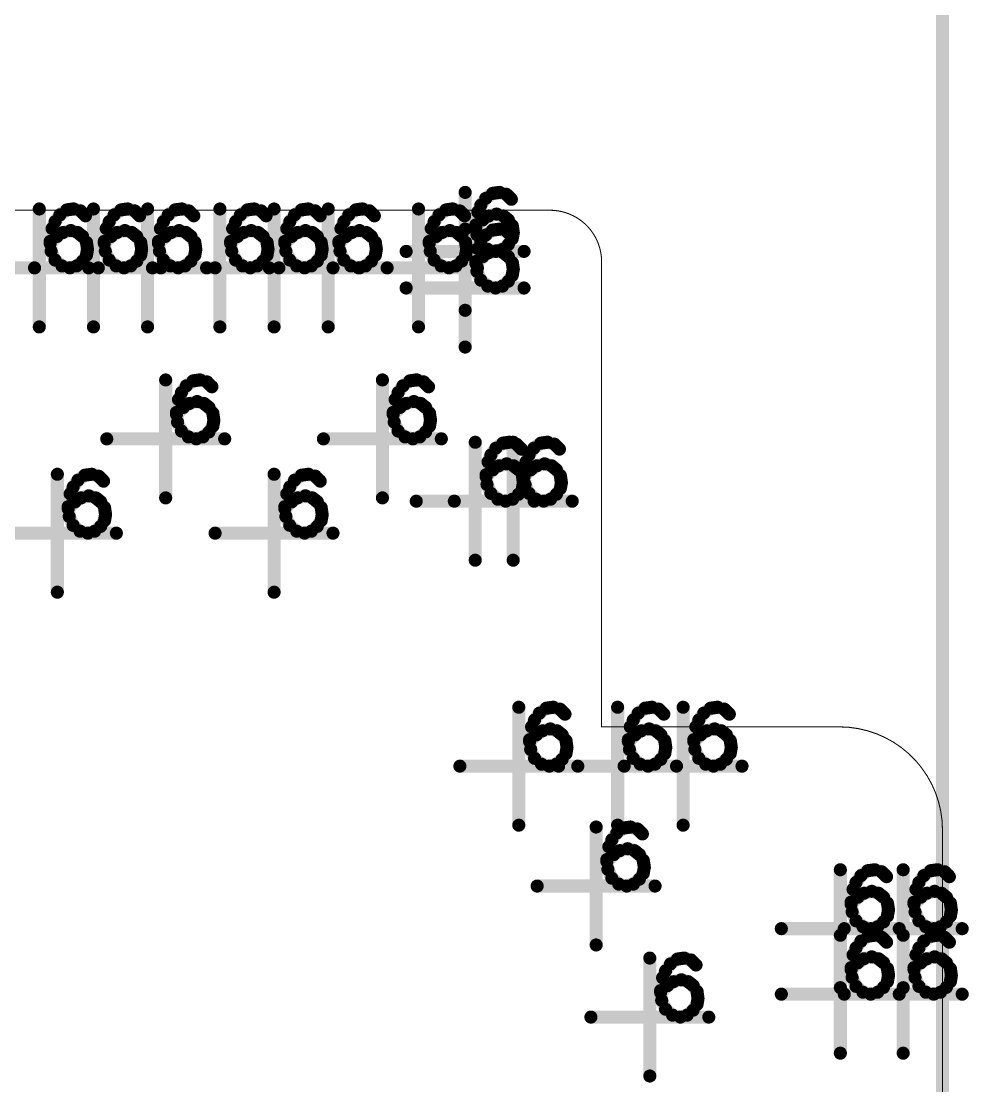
# Model space of a CAD drawing. Header units: millimetres. Extents: x 3362 to 3827, y -139 to 191.
# Drawn here: x 3581.09 to 3590.27, y 81.61 to 91.93 of the extents above; entities that cross this region are included whole.
import ezdxf

# ---------------------------------------------------------------- set-up
doc = ezdxf.new("R2010")
doc.units = ezdxf.units.MM
doc.header["$LTSCALE"] = 23.1
doc.layers.get('0').update_dxf_attribs({"linetype": 'CONTINUOUS'})

# ---------------------------------------------------------------- blocks, each defined once
blk = doc.blocks.new('PAD_R1')
at = {"const_width": 0.5}
blk.add_lwpolyline([(0.25, 0, 1), (-0.25, 0, 1)], format="xyb", close=True, dxfattribs=at)

msp = doc.modelspace()

# ---------------------------------------------------------------- linework, layer by layer
for points, const_width in [([(3590.015, 81.492), (3590.015, 101.212)], 0.127), ([(3585.388, 90.269), (3585.388, 89.126)], 0.127), ([(3585.584, 90.287), (3585.658, 90.184)], 0.0821), ([(3585.679, 90.327), (3585.697, 90.201)], 0.0672), ([(3585.772, 90.32), (3585.737, 90.198)], 0.0695), ([(3585.857, 90.271), (3585.767, 90.181)], 0.0675), ([(3581.26, 90.108), (3581.26, 88.965)], 0.127), ([(3581.457, 90.127), (3581.531, 90.023)], 0.0821), ([(3581.552, 90.167), (3581.569, 90.041)], 0.0672), ([(3581.645, 90.16), (3581.61, 90.038)], 0.0695), ([(3581.785, 90.108), (3581.785, 88.965)], 0.127), ([(3581.982, 90.127), (3582.056, 90.023)], 0.0821), ([(3582.077, 90.167), (3582.094, 90.041)], 0.0672), ([(3582.17, 90.16), (3582.135, 90.038)], 0.0695), ([(3582.31, 90.108), (3582.31, 88.965)], 0.127), ([(3582.507, 90.127), (3582.581, 90.023)], 0.0821), ([(3582.602, 90.167), (3582.619, 90.041)], 0.0672), ([(3582.695, 90.16), (3582.66, 90.038)], 0.0695), ([(3583.011, 90.108), (3583.011, 88.965)], 0.127), ([(3583.207, 90.127), (3583.281, 90.023)], 0.0821), ([(3583.302, 90.167), (3583.319, 90.041)], 0.0672), ([(3583.395, 90.16), (3583.36, 90.038)], 0.0695), ([(3583.536, 90.108), (3583.536, 88.965)], 0.127), ([(3583.732, 90.127), (3583.806, 90.023)], 0.0821), ([(3583.827, 90.167), (3583.844, 90.041)], 0.0672), ([(3583.92, 90.16), (3583.885, 90.038)], 0.0695), ([(3584.061, 90.108), (3584.061, 88.965)], 0.127), ([(3584.257, 90.127), (3584.331, 90.023)], 0.0821), ([(3584.352, 90.167), (3584.369, 90.041)], 0.0672), ([(3584.445, 90.16), (3584.41, 90.038)], 0.0695), ([(3584.936, 90.108), (3584.936, 88.965)], 0.127), ([(3585.132, 90.127), (3585.206, 90.023)], 0.0821), ([(3585.227, 90.167), (3585.244, 90.041)], 0.0672), ([(3585.32, 90.16), (3585.285, 90.038)], 0.0695), ([(3585.467, 90.137), (3585.584, 90.086)], 0.0727), ([(3585.512, 90.215), (3585.616, 90.141)], 0.0818), ([(3581.385, 90.055), (3581.488, 89.981)], 0.0818), ([(3581.729, 90.11), (3581.639, 90.021)], 0.0675), ([(3581.91, 90.055), (3582.013, 89.981)], 0.0818), ([(3582.254, 90.11), (3582.164, 90.021)], 0.0675), ([(3582.435, 90.055), (3582.538, 89.981)], 0.0818), ([(3582.779, 90.11), (3582.69, 90.021)], 0.0675), ([(3583.135, 90.055), (3583.238, 89.981)], 0.0818), ([(3583.479, 90.11), (3583.39, 90.021)], 0.0675), ([(3583.66, 90.055), (3583.763, 89.981)], 0.0818), ([(3584.004, 90.11), (3583.915, 90.021)], 0.0675), ([(3584.185, 90.055), (3584.288, 89.981)], 0.0818), ([(3584.529, 90.11), (3584.44, 90.021)], 0.0675), ([(3585.06, 90.055), (3585.163, 89.981)], 0.0818), ([(3585.404, 90.11), (3585.315, 90.021)], 0.0675), ([(3585.443, 90.05), (3585.568, 90.031)], 0.0754), ([(3585.481, 90.013), (3585.571, 89.924)], 0.0945), ([(3585.553, 90.074), (3585.623, 89.968)], 0.0687), ([(3585.639, 90.111), (3585.67, 89.988)], 0.0785), ([(3585.743, 90.111), (3585.708, 89.988)], 0.0695), ([(3585.823, 90.07), (3585.743, 89.971)], 0.0609), ([(3581.34, 89.976), (3581.457, 89.926)], 0.0727), ([(3581.512, 89.951), (3581.543, 89.828)], 0.0785), ([(3581.616, 89.95), (3581.581, 89.828)], 0.0695), ([(3581.865, 89.976), (3581.982, 89.926)], 0.0727), ([(3582.037, 89.951), (3582.068, 89.828)], 0.0785), ([(3582.141, 89.95), (3582.106, 89.828)], 0.0695), ([(3582.39, 89.976), (3582.507, 89.926)], 0.0727), ([(3582.562, 89.951), (3582.593, 89.828)], 0.0785), ([(3582.666, 89.95), (3582.631, 89.828)], 0.0695), ([(3583.09, 89.976), (3583.207, 89.926)], 0.0727), ([(3583.262, 89.951), (3583.293, 89.828)], 0.0785), ([(3583.366, 89.95), (3583.331, 89.828)], 0.0695), ([(3583.615, 89.976), (3583.732, 89.926)], 0.0727), ([(3583.787, 89.951), (3583.818, 89.828)], 0.0785), ([(3583.891, 89.95), (3583.856, 89.828)], 0.0695), ([(3584.14, 89.976), (3584.257, 89.926)], 0.0727), ([(3584.312, 89.951), (3584.343, 89.828)], 0.0785), ([(3584.416, 89.95), (3584.381, 89.828)], 0.0695), ([(3585.015, 89.976), (3585.132, 89.926)], 0.0727), ([(3585.187, 89.951), (3585.218, 89.828)], 0.0785), ([(3585.291, 89.95), (3585.256, 89.828)], 0.0695), ([(3585.388, 89.913), (3585.388, 88.77)], 0.127), ([(3585.434, 89.9), (3585.56, 89.913)], 0.0955), ([(3585.435, 90.001), (3585.561, 89.982)], 0.0754), ([(3585.584, 89.931), (3585.658, 89.828)], 0.0821), ([(3585.679, 89.971), (3585.697, 89.845)], 0.0672), ([(3585.772, 89.965), (3585.737, 89.842)], 0.0695), ([(3585.879, 90.009), (3585.773, 89.938)], 0.0687), ([(3581.308, 89.841), (3581.434, 89.821)], 0.0754), ([(3581.316, 89.89), (3581.441, 89.871)], 0.0754), ([(3581.354, 89.853), (3581.443, 89.763)], 0.0945), ([(3581.425, 89.914), (3581.496, 89.808)], 0.0687), ([(3581.696, 89.91), (3581.616, 89.811)], 0.0609), ([(3581.751, 89.848), (3581.646, 89.778)], 0.0687), ([(3581.833, 89.841), (3581.959, 89.821)], 0.0754), ([(3581.841, 89.89), (3581.966, 89.871)], 0.0754), ([(3581.879, 89.853), (3581.968, 89.763)], 0.0945), ([(3581.95, 89.914), (3582.021, 89.808)], 0.0687), ([(3582.221, 89.91), (3582.141, 89.811)], 0.0609), ([(3582.276, 89.848), (3582.171, 89.778)], 0.0687), ([(3582.358, 89.841), (3582.484, 89.821)], 0.0754), ([(3582.366, 89.89), (3582.491, 89.871)], 0.0754), ([(3582.404, 89.853), (3582.493, 89.763)], 0.0945), ([(3582.475, 89.914), (3582.546, 89.808)], 0.0687), ([(3582.746, 89.91), (3582.666, 89.811)], 0.0609), ([(3582.801, 89.848), (3582.696, 89.778)], 0.0687), ([(3583.058, 89.841), (3583.184, 89.821)], 0.0754), ([(3583.066, 89.89), (3583.191, 89.871)], 0.0754), ([(3583.104, 89.853), (3583.193, 89.763)], 0.0945), ([(3583.175, 89.914), (3583.246, 89.808)], 0.0687), ([(3583.446, 89.91), (3583.366, 89.811)], 0.0609), ([(3583.501, 89.848), (3583.396, 89.778)], 0.0687), ([(3583.583, 89.841), (3583.709, 89.821)], 0.0754), ([(3583.591, 89.89), (3583.716, 89.871)], 0.0754), ([(3583.629, 89.853), (3583.718, 89.763)], 0.0945), ([(3583.7, 89.914), (3583.771, 89.808)], 0.0687), ([(3583.971, 89.91), (3583.891, 89.811)], 0.0609), ([(3584.027, 89.848), (3583.921, 89.778)], 0.0687), ([(3584.108, 89.841), (3584.234, 89.821)], 0.0754), ([(3584.116, 89.89), (3584.241, 89.871)], 0.0754), ([(3584.154, 89.853), (3584.243, 89.763)], 0.0945), ([(3584.225, 89.914), (3584.296, 89.808)], 0.0687), ([(3584.496, 89.91), (3584.416, 89.811)], 0.0609), ([(3584.552, 89.848), (3584.446, 89.778)], 0.0687), ([(3584.983, 89.841), (3585.109, 89.821)], 0.0754), ([(3584.991, 89.89), (3585.116, 89.871)], 0.0754), ([(3585.029, 89.853), (3585.119, 89.763)], 0.0945), ([(3585.1, 89.914), (3585.171, 89.808)], 0.0687), ([(3585.371, 89.91), (3585.291, 89.811)], 0.0609), ([(3585.427, 89.848), (3585.321, 89.778)], 0.0687), ([(3585.463, 89.79), (3585.579, 89.842)], 0.0939), ([(3585.512, 89.859), (3585.616, 89.786)], 0.0818), ([(3585.857, 89.915), (3585.767, 89.825)], 0.0675), ([(3585.879, 89.757), (3585.773, 89.827)], 0.0687), ([(3585.913, 89.92), (3585.787, 89.902)], 0.0675), ([(3585.912, 89.839), (3585.787, 89.86)], 0.058), ([(3581.307, 89.74), (3581.433, 89.753)], 0.0955), ([(3581.785, 89.76), (3581.66, 89.742)], 0.0675), ([(3581.832, 89.74), (3581.958, 89.753)], 0.0955), ([(3582.31, 89.76), (3582.185, 89.742)], 0.0675), ([(3582.357, 89.74), (3582.483, 89.753)], 0.0955), ([(3582.835, 89.76), (3582.71, 89.742)], 0.0675), ([(3583.057, 89.74), (3583.183, 89.753)], 0.0955), ([(3583.535, 89.76), (3583.41, 89.742)], 0.0675), ([(3583.582, 89.74), (3583.708, 89.753)], 0.0955), ([(3584.06, 89.76), (3583.935, 89.742)], 0.0675), ([(3584.107, 89.74), (3584.233, 89.753)], 0.0955), ([(3584.585, 89.76), (3584.46, 89.742)], 0.0675), ([(3585.959, 89.697), (3584.816, 89.697)], 0.127), ([(3584.982, 89.74), (3585.108, 89.753)], 0.0955), ([(3585.46, 89.76), (3585.335, 89.742)], 0.0675), ([(3585.467, 89.781), (3585.584, 89.731)], 0.0727), ([(3585.532, 89.696), (3585.615, 89.793)], 0.0879), ([(3585.553, 89.718), (3585.623, 89.613)], 0.0687), ([(3585.63, 89.645), (3585.66, 89.768)], 0.0785), ([(3585.639, 89.756), (3585.67, 89.632)], 0.0785), ([(3585.734, 89.646), (3585.699, 89.768)], 0.0692), ([(3585.743, 89.755), (3585.708, 89.633)], 0.0695), ([(3585.819, 89.691), (3585.738, 89.789)], 0.0743), ([(3581.336, 89.63), (3581.452, 89.682)], 0.0939), ([(3581.405, 89.536), (3581.488, 89.633)], 0.0879), ([(3581.692, 89.531), (3581.61, 89.628)], 0.0743), ([(3581.751, 89.597), (3581.646, 89.667)], 0.0687), ([(3581.785, 89.679), (3581.66, 89.7)], 0.058), ([(3581.861, 89.63), (3581.977, 89.682)], 0.0939), ([(3581.93, 89.536), (3582.013, 89.633)], 0.0879), ([(3582.217, 89.531), (3582.135, 89.628)], 0.0743), ([(3582.276, 89.597), (3582.171, 89.667)], 0.0687), ([(3582.31, 89.679), (3582.185, 89.7)], 0.058), ([(3582.386, 89.63), (3582.502, 89.682)], 0.0939), ([(3582.455, 89.536), (3582.538, 89.633)], 0.0879), ([(3582.742, 89.531), (3582.66, 89.628)], 0.0743), ([(3582.801, 89.597), (3582.696, 89.667)], 0.0687), ([(3582.835, 89.679), (3582.71, 89.7)], 0.058), ([(3583.086, 89.63), (3583.202, 89.682)], 0.0939), ([(3583.155, 89.536), (3583.238, 89.633)], 0.0879), ([(3583.442, 89.531), (3583.36, 89.628)], 0.0743), ([(3583.501, 89.597), (3583.396, 89.667)], 0.0687), ([(3583.535, 89.679), (3583.41, 89.7)], 0.058), ([(3583.611, 89.63), (3583.727, 89.682)], 0.0939), ([(3583.68, 89.536), (3583.763, 89.633)], 0.0879), ([(3583.967, 89.531), (3583.885, 89.628)], 0.0743), ([(3584.027, 89.597), (3583.921, 89.667)], 0.0687), ([(3584.06, 89.679), (3583.935, 89.7)], 0.058), ([(3584.136, 89.63), (3584.252, 89.682)], 0.0939), ([(3584.205, 89.536), (3584.288, 89.633)], 0.0879), ([(3584.492, 89.531), (3584.41, 89.628)], 0.0743), ([(3584.552, 89.597), (3584.446, 89.667)], 0.0687), ([(3584.585, 89.679), (3584.46, 89.7)], 0.058), ([(3585.011, 89.63), (3585.127, 89.682)], 0.0939), ([(3585.08, 89.536), (3585.163, 89.633)], 0.0879), ([(3585.367, 89.531), (3585.286, 89.628)], 0.0743), ([(3585.427, 89.597), (3585.321, 89.667)], 0.0687), ([(3585.46, 89.679), (3585.335, 89.7)], 0.058), ([(3585.435, 89.645), (3585.561, 89.626)], 0.0754), ([(3585.443, 89.695), (3585.568, 89.676)], 0.0754), ([(3585.481, 89.658), (3585.571, 89.568)], 0.0945), ([(3585.823, 89.715), (3585.743, 89.616)], 0.0609), ([(3585.879, 89.653), (3585.773, 89.583)], 0.0687), ([(3581.832, 89.537), (3580.689, 89.537)], 0.127), ([(3582.357, 89.537), (3581.214, 89.537)], 0.127), ([(3581.502, 89.485), (3581.533, 89.608)], 0.0785), ([(3581.607, 89.485), (3581.572, 89.607)], 0.0692), ([(3582.882, 89.537), (3581.739, 89.537)], 0.127), ([(3582.027, 89.485), (3582.058, 89.608)], 0.0785), ([(3582.132, 89.485), (3582.097, 89.607)], 0.0692), ([(3583.582, 89.537), (3582.439, 89.537)], 0.127), ([(3582.552, 89.485), (3582.583, 89.608)], 0.0785), ([(3582.657, 89.485), (3582.622, 89.607)], 0.0692), ([(3584.107, 89.537), (3582.964, 89.537)], 0.127), ([(3583.252, 89.485), (3583.283, 89.608)], 0.0785), ([(3583.357, 89.485), (3583.322, 89.607)], 0.0692), ([(3584.632, 89.537), (3583.489, 89.537)], 0.127), ([(3583.777, 89.485), (3583.808, 89.608)], 0.0785), ([(3583.882, 89.485), (3583.847, 89.607)], 0.0692), ([(3584.302, 89.485), (3584.333, 89.608)], 0.0785), ([(3585.507, 89.537), (3584.364, 89.537)], 0.127), ([(3584.407, 89.485), (3584.372, 89.607)], 0.0692), ([(3585.177, 89.485), (3585.208, 89.608)], 0.0785), ([(3585.282, 89.485), (3585.247, 89.607)], 0.0692), ([(3585.434, 89.545), (3585.56, 89.557)], 0.0955), ([(3585.913, 89.565), (3585.787, 89.547)], 0.0675), ([(3585.463, 89.435), (3585.579, 89.486)], 0.0939), ([(3585.532, 89.341), (3585.615, 89.437)], 0.0879), ([(3585.63, 89.289), (3585.66, 89.413)], 0.0785), ([(3585.734, 89.29), (3585.699, 89.412)], 0.0692), ([(3585.819, 89.335), (3585.738, 89.433)], 0.0743), ([(3585.879, 89.401), (3585.773, 89.472)], 0.0687), ([(3585.912, 89.483), (3585.787, 89.504)], 0.058), ([(3585.959, 89.342), (3584.816, 89.342)], 0.127), ([(3582.485, 88.451), (3582.485, 87.308)], 0.127), ([(3582.777, 88.51), (3582.794, 88.384)], 0.0672), ([(3582.87, 88.503), (3582.835, 88.381)], 0.0695), ([(3584.586, 88.451), (3584.586, 87.308)], 0.127), ([(3584.877, 88.51), (3584.894, 88.384)], 0.0672), ([(3584.97, 88.503), (3584.935, 88.381)], 0.0695), ([(3582.61, 88.398), (3582.713, 88.324)], 0.0818), ([(3582.682, 88.47), (3582.756, 88.367)], 0.0821), ([(3582.954, 88.453), (3582.865, 88.364)], 0.0675), ([(3584.71, 88.398), (3584.813, 88.324)], 0.0818), ([(3584.782, 88.47), (3584.856, 88.367)], 0.0821), ([(3585.054, 88.453), (3584.965, 88.364)], 0.0675), ([(3582.565, 88.319), (3582.682, 88.269)], 0.0727), ([(3582.737, 88.294), (3582.768, 88.171)], 0.0785), ([(3582.841, 88.293), (3582.806, 88.171)], 0.0695), ([(3584.665, 88.319), (3584.782, 88.269)], 0.0727), ([(3584.837, 88.294), (3584.868, 88.171)], 0.0785), ([(3584.941, 88.293), (3584.906, 88.171)], 0.0695), ([(3582.533, 88.184), (3582.659, 88.165)], 0.0754), ([(3582.541, 88.233), (3582.666, 88.214)], 0.0754), ([(3582.579, 88.196), (3582.668, 88.106)], 0.0945), ([(3582.65, 88.257), (3582.721, 88.151)], 0.0687), ([(3582.921, 88.253), (3582.841, 88.154)], 0.0609), ([(3582.976, 88.191), (3582.871, 88.121)], 0.0687), ([(3584.633, 88.184), (3584.759, 88.165)], 0.0754), ([(3584.641, 88.233), (3584.766, 88.214)], 0.0754), ([(3584.679, 88.196), (3584.769, 88.106)], 0.0945), ([(3584.75, 88.257), (3584.821, 88.151)], 0.0687), ([(3585.021, 88.253), (3584.941, 88.154)], 0.0609), ([(3585.077, 88.191), (3584.971, 88.121)], 0.0687), ([(3582.532, 88.083), (3582.658, 88.096)], 0.0955), ([(3583.01, 88.103), (3582.885, 88.085)], 0.0675), ([(3584.632, 88.083), (3584.758, 88.096)], 0.0955), ([(3585.11, 88.103), (3584.985, 88.085)], 0.0675), ([(3582.561, 87.973), (3582.677, 88.025)], 0.0939), ([(3582.63, 87.879), (3582.713, 87.976)], 0.0879), ([(3582.917, 87.874), (3582.835, 87.972)], 0.0743), ([(3582.976, 87.94), (3582.871, 88.01)], 0.0687), ([(3583.01, 88.022), (3582.885, 88.043)], 0.058), ([(3584.661, 87.973), (3584.777, 88.025)], 0.0939), ([(3584.73, 87.879), (3584.813, 87.976)], 0.0879), ([(3585.017, 87.874), (3584.936, 87.972)], 0.0743), ([(3585.077, 87.94), (3584.971, 88.01)], 0.0687), ([(3585.11, 88.022), (3584.985, 88.043)], 0.058), ([(3583.057, 87.88), (3581.914, 87.88)], 0.127), ([(3582.727, 87.828), (3582.758, 87.951)], 0.0785), ([(3582.832, 87.828), (3582.797, 87.951)], 0.0692), ([(3585.157, 87.88), (3584.014, 87.88)], 0.127), ([(3584.827, 87.828), (3584.858, 87.951)], 0.0785), ([(3584.932, 87.828), (3584.897, 87.951)], 0.0692), ([(3585.486, 87.847), (3585.486, 86.704)], 0.127), ([(3585.682, 87.866), (3585.756, 87.763)], 0.0821), ([(3585.777, 87.906), (3585.795, 87.78)], 0.0672), ([(3585.854, 87.847), (3585.854, 86.704)], 0.127), ([(3585.87, 87.899), (3585.835, 87.777)], 0.0695), ([(3586.051, 87.866), (3586.125, 87.763)], 0.0821), ([(3586.145, 87.906), (3586.163, 87.78)], 0.0672), ([(3586.238, 87.899), (3586.204, 87.777)], 0.0695), ([(3585.61, 87.794), (3585.714, 87.72)], 0.0818), ([(3585.955, 87.849), (3585.865, 87.76)], 0.0675), ([(3585.979, 87.794), (3586.082, 87.72)], 0.0818), ([(3586.323, 87.849), (3586.233, 87.76)], 0.0675), ([(3585.566, 87.715), (3585.682, 87.665)], 0.0727), ([(3585.737, 87.69), (3585.768, 87.567)], 0.0785), ([(3585.842, 87.689), (3585.807, 87.567)], 0.0695), ([(3585.934, 87.715), (3586.051, 87.665)], 0.0727), ([(3586.106, 87.69), (3586.136, 87.567)], 0.0785), ([(3586.21, 87.689), (3586.175, 87.567)], 0.0695), ([(3581.435, 87.537), (3581.435, 86.394)], 0.127), ([(3581.632, 87.555), (3581.706, 87.452)], 0.0821), ([(3581.727, 87.595), (3581.744, 87.47)], 0.0672), ([(3581.82, 87.589), (3581.785, 87.466)], 0.0695), ([(3583.536, 87.537), (3583.536, 86.394)], 0.127), ([(3583.732, 87.555), (3583.806, 87.452)], 0.0821), ([(3583.827, 87.595), (3583.844, 87.47)], 0.0672), ([(3583.92, 87.589), (3583.885, 87.466)], 0.0695), ([(3585.534, 87.58), (3585.659, 87.561)], 0.0754), ([(3585.541, 87.629), (3585.667, 87.61)], 0.0754), ([(3585.579, 87.592), (3585.669, 87.502)], 0.0945), ([(3585.651, 87.653), (3585.721, 87.547)], 0.0687), ([(3585.921, 87.649), (3585.842, 87.55)], 0.0609), ([(3585.977, 87.587), (3585.871, 87.517)], 0.0687), ([(3585.902, 87.58), (3586.027, 87.561)], 0.0754), ([(3585.909, 87.629), (3586.035, 87.61)], 0.0754), ([(3585.947, 87.592), (3586.037, 87.502)], 0.0945), ([(3586.019, 87.653), (3586.09, 87.547)], 0.0687), ([(3586.289, 87.649), (3586.21, 87.55)], 0.0609), ([(3586.345, 87.587), (3586.24, 87.517)], 0.0687), ([(3581.56, 87.484), (3581.663, 87.41)], 0.0818), ([(3581.904, 87.539), (3581.814, 87.449)], 0.0675), ([(3583.66, 87.484), (3583.763, 87.41)], 0.0818), ([(3584.004, 87.539), (3583.915, 87.449)], 0.0675), ([(3585.532, 87.479), (3585.659, 87.492)], 0.0955), ([(3586.011, 87.499), (3585.885, 87.481)], 0.0675), ([(3585.901, 87.479), (3586.027, 87.492)], 0.0955), ([(3586.379, 87.499), (3586.253, 87.481)], 0.0675), ([(3581.515, 87.405), (3581.632, 87.355)], 0.0727), ([(3581.687, 87.38), (3581.718, 87.256)], 0.0785), ([(3581.791, 87.379), (3581.756, 87.257)], 0.0695), ([(3583.615, 87.405), (3583.732, 87.355)], 0.0727), ([(3583.787, 87.38), (3583.818, 87.256)], 0.0785), ([(3583.891, 87.379), (3583.856, 87.257)], 0.0695), ([(3585.561, 87.369), (3585.677, 87.421)], 0.0939), ([(3585.631, 87.275), (3585.713, 87.372)], 0.0879), ([(3585.728, 87.224), (3585.759, 87.347)], 0.0785), ([(3585.832, 87.224), (3585.797, 87.347)], 0.0692), ([(3585.917, 87.27), (3585.836, 87.368)], 0.0743), ([(3585.977, 87.336), (3585.871, 87.406)], 0.0687), ([(3586.011, 87.418), (3585.885, 87.439)], 0.058), ([(3585.93, 87.369), (3586.046, 87.421)], 0.0939), ([(3585.999, 87.275), (3586.081, 87.372)], 0.0879), ([(3586.096, 87.224), (3586.127, 87.347)], 0.0785), ([(3586.2, 87.224), (3586.165, 87.347)], 0.0692), ([(3586.285, 87.27), (3586.204, 87.368)], 0.0743), ([(3586.345, 87.336), (3586.24, 87.406)], 0.0687), ([(3586.379, 87.418), (3586.254, 87.439)], 0.058), ([(3581.483, 87.27), (3581.609, 87.25)], 0.0754), ([(3581.491, 87.319), (3581.616, 87.3)], 0.0754), ([(3581.529, 87.282), (3581.618, 87.192)], 0.0945), ([(3581.6, 87.342), (3581.671, 87.237)], 0.0687), ([(3581.871, 87.339), (3581.791, 87.24)], 0.0609), ([(3581.926, 87.277), (3581.821, 87.207)], 0.0687), ([(3583.583, 87.27), (3583.709, 87.25)], 0.0754), ([(3583.591, 87.319), (3583.716, 87.3)], 0.0754), ([(3583.629, 87.282), (3583.718, 87.192)], 0.0945), ([(3583.7, 87.342), (3583.771, 87.237)], 0.0687), ([(3583.971, 87.339), (3583.891, 87.24)], 0.0609), ([(3584.027, 87.277), (3583.921, 87.207)], 0.0687), ([(3586.057, 87.276), (3584.914, 87.276)], 0.127), ([(3586.426, 87.276), (3585.283, 87.276)], 0.127), ([(3581.482, 87.169), (3581.608, 87.182)], 0.0955), ([(3581.96, 87.189), (3581.835, 87.171)], 0.0675), ([(3583.582, 87.169), (3583.708, 87.182)], 0.0955), ([(3584.06, 87.189), (3583.935, 87.171)], 0.0675), ([(3581.511, 87.059), (3581.627, 87.11)], 0.0939), ([(3581.58, 86.965), (3581.663, 87.061)], 0.0879), ([(3581.677, 86.914), (3581.708, 87.037)], 0.0785), ([(3581.782, 86.914), (3581.747, 87.036)], 0.0692), ([(3581.867, 86.96), (3581.785, 87.057)], 0.0743), ([(3581.926, 87.025), (3581.821, 87.096)], 0.0687), ([(3581.96, 87.107), (3581.835, 87.128)], 0.058), ([(3583.611, 87.059), (3583.727, 87.11)], 0.0939), ([(3583.68, 86.965), (3583.763, 87.061)], 0.0879), ([(3583.777, 86.914), (3583.808, 87.037)], 0.0785), ([(3583.882, 86.914), (3583.847, 87.036)], 0.0692), ([(3583.967, 86.96), (3583.885, 87.057)], 0.0743), ([(3584.027, 87.025), (3583.921, 87.096)], 0.0687), ([(3584.06, 87.107), (3583.935, 87.128)], 0.058), ([(3582.007, 86.966), (3580.864, 86.966)], 0.127), ([(3584.107, 86.966), (3582.964, 86.966)], 0.127), ([(3585.908, 85.279), (3585.908, 84.136)], 0.127), ([(3586.105, 85.297), (3586.179, 85.194)], 0.0821), ([(3586.199, 85.337), (3586.217, 85.211)], 0.0672), ([(3586.292, 85.331), (3586.258, 85.208)], 0.0695), ([(3586.377, 85.281), (3586.287, 85.191)], 0.0675), ([(3586.866, 85.279), (3586.866, 84.136)], 0.127), ([(3587.062, 85.297), (3587.136, 85.194)], 0.0821), ([(3587.157, 85.337), (3587.175, 85.211)], 0.0672), ([(3587.25, 85.331), (3587.215, 85.208)], 0.0695), ([(3587.335, 85.281), (3587.245, 85.191)], 0.0675), ([(3587.501, 85.279), (3587.501, 84.136)], 0.127), ([(3587.697, 85.297), (3587.771, 85.194)], 0.0821), ([(3587.792, 85.337), (3587.81, 85.211)], 0.0672), ([(3587.885, 85.331), (3587.85, 85.208)], 0.0695), ([(3587.97, 85.281), (3587.88, 85.191)], 0.0675), ([(3586.033, 85.225), (3586.136, 85.152)], 0.0818), ([(3586.99, 85.225), (3587.094, 85.152)], 0.0818), ([(3587.625, 85.225), (3587.729, 85.152)], 0.0818), ([(3585.988, 85.147), (3586.105, 85.097)], 0.0727), ([(3586.073, 85.084), (3586.144, 84.979)], 0.0687), ([(3586.16, 85.122), (3586.19, 84.998)], 0.0785), ([(3586.264, 85.121), (3586.229, 84.999)], 0.0695), ([(3586.343, 85.081), (3586.264, 84.982)], 0.0609), ([(3586.945, 85.147), (3587.062, 85.097)], 0.0727), ([(3587.031, 85.084), (3587.101, 84.979)], 0.0687), ([(3587.117, 85.122), (3587.148, 84.998)], 0.0785), ([(3587.221, 85.121), (3587.187, 84.999)], 0.0695), ([(3587.301, 85.081), (3587.221, 84.982)], 0.0609), ([(3587.58, 85.147), (3587.697, 85.097)], 0.0727), ([(3587.666, 85.084), (3587.736, 84.979)], 0.0687), ([(3587.752, 85.122), (3587.783, 84.998)], 0.0785), ([(3587.856, 85.121), (3587.822, 84.999)], 0.0695), ([(3587.936, 85.081), (3587.856, 84.982)], 0.0609), ([(3585.956, 85.011), (3586.082, 84.992)], 0.0754), ([(3585.964, 85.061), (3586.089, 85.042)], 0.0754), ([(3586.002, 85.024), (3586.091, 84.934)], 0.0945), ([(3586.399, 85.019), (3586.294, 84.949)], 0.0687), ([(3586.913, 85.011), (3587.039, 84.992)], 0.0754), ([(3586.921, 85.061), (3587.046, 85.042)], 0.0754), ([(3586.959, 85.024), (3587.049, 84.934)], 0.0945), ([(3587.357, 85.019), (3587.251, 84.949)], 0.0687), ([(3587.548, 85.011), (3587.674, 84.992)], 0.0754), ([(3587.556, 85.061), (3587.681, 85.042)], 0.0754), ([(3587.594, 85.024), (3587.684, 84.934)], 0.0945), ([(3587.992, 85.019), (3587.886, 84.949)], 0.0687), ([(3585.955, 84.911), (3586.081, 84.923)], 0.0955), ([(3586.433, 84.931), (3586.308, 84.913)], 0.0675), ([(3586.912, 84.911), (3587.038, 84.923)], 0.0955), ([(3587.391, 84.931), (3587.265, 84.913)], 0.0675), ([(3587.547, 84.911), (3587.673, 84.923)], 0.0955), ([(3588.026, 84.931), (3587.9, 84.913)], 0.0675), ([(3585.984, 84.801), (3586.1, 84.852)], 0.0939), ([(3586.053, 84.707), (3586.135, 84.803)], 0.0879), ([(3586.15, 84.655), (3586.181, 84.779)], 0.0785), ([(3586.255, 84.656), (3586.22, 84.778)], 0.0692), ([(3586.34, 84.701), (3586.258, 84.799)], 0.0743), ([(3586.399, 84.767), (3586.294, 84.838)], 0.0687), ([(3586.433, 84.849), (3586.308, 84.87)], 0.058), ([(3586.941, 84.801), (3587.057, 84.852)], 0.0939), ([(3587.01, 84.707), (3587.093, 84.803)], 0.0879), ([(3587.108, 84.655), (3587.138, 84.779)], 0.0785), ([(3587.212, 84.656), (3587.177, 84.778)], 0.0692), ([(3587.297, 84.701), (3587.216, 84.799)], 0.0743), ([(3587.357, 84.767), (3587.251, 84.838)], 0.0687), ([(3587.39, 84.849), (3587.265, 84.87)], 0.058), ([(3587.576, 84.801), (3587.692, 84.852)], 0.0939), ([(3587.645, 84.707), (3587.728, 84.803)], 0.0879), ([(3587.743, 84.655), (3587.773, 84.779)], 0.0785), ([(3587.847, 84.656), (3587.812, 84.778)], 0.0692), ([(3587.932, 84.701), (3587.851, 84.799)], 0.0743), ([(3587.992, 84.767), (3587.886, 84.838)], 0.0687), ([(3588.025, 84.849), (3587.9, 84.87)], 0.058), ([(3586.48, 84.708), (3585.337, 84.708)], 0.127), ([(3587.437, 84.708), (3586.294, 84.708)], 0.127), ([(3588.072, 84.708), (3586.929, 84.708)], 0.127), ([(3586.658, 84.118), (3586.658, 82.975)], 0.127), ([(3586.949, 84.176), (3586.967, 84.05)], 0.0672), ([(3587.042, 84.169), (3587.007, 84.047)], 0.0695), ([(3586.782, 84.064), (3586.886, 83.99)], 0.0818), ([(3586.854, 84.136), (3586.928, 84.033)], 0.0821), ([(3587.127, 84.12), (3587.037, 84.03)], 0.0675), ([(3586.737, 83.986), (3586.854, 83.936)], 0.0727), ([(3586.909, 83.96), (3586.94, 83.837)], 0.0785), ([(3587.013, 83.96), (3586.978, 83.838)], 0.0695), ([(3586.705, 83.85), (3586.831, 83.831)], 0.0754), ([(3586.713, 83.9), (3586.838, 83.88)], 0.0754), ([(3586.751, 83.863), (3586.841, 83.773)], 0.0945), ([(3586.823, 83.923), (3586.893, 83.817)], 0.0687), ([(3587.093, 83.92), (3587.013, 83.821)], 0.0609), ([(3587.149, 83.858), (3587.043, 83.787)], 0.0687), ([(3586.704, 83.749), (3586.83, 83.762)], 0.0955), ([(3587.183, 83.77), (3587.057, 83.751)], 0.0675), ([(3589.025, 83.704), (3589.025, 82.561)], 0.127), ([(3589.316, 83.762), (3589.334, 83.637)], 0.0672), ([(3589.409, 83.756), (3589.374, 83.634)], 0.0695), ([(3589.634, 83.704), (3589.634, 82.561)], 0.127), ([(3589.925, 83.762), (3589.943, 83.637)], 0.0672), ([(3590.018, 83.756), (3589.984, 83.634)], 0.0695), ([(3586.733, 83.64), (3586.849, 83.691)], 0.0939), ([(3586.802, 83.546), (3586.885, 83.642)], 0.0879), ([(3587.089, 83.54), (3587.008, 83.638)], 0.0743), ([(3587.149, 83.606), (3587.043, 83.677)], 0.0687), ([(3587.182, 83.688), (3587.057, 83.709)], 0.058), ([(3589.149, 83.651), (3589.253, 83.577)], 0.0818), ([(3589.221, 83.723), (3589.295, 83.619)], 0.0821), ([(3589.494, 83.706), (3589.404, 83.616)], 0.0675), ([(3589.759, 83.651), (3589.862, 83.577)], 0.0818), ([(3589.831, 83.723), (3589.905, 83.619)], 0.0821), ([(3590.103, 83.706), (3590.013, 83.616)], 0.0675), ([(3587.229, 83.546), (3586.086, 83.546)], 0.127), ([(3586.9, 83.494), (3586.93, 83.617)], 0.0785), ([(3587.004, 83.495), (3586.969, 83.617)], 0.0692), ([(3589.104, 83.572), (3589.221, 83.522)], 0.0727), ([(3589.276, 83.547), (3589.307, 83.424)], 0.0785), ([(3589.38, 83.546), (3589.346, 83.424)], 0.0695), ([(3589.714, 83.572), (3589.831, 83.522)], 0.0727), ([(3589.886, 83.547), (3589.916, 83.424)], 0.0785), ([(3589.99, 83.546), (3589.955, 83.424)], 0.0695), ([(3589.072, 83.437), (3589.198, 83.417)], 0.0754), ([(3589.08, 83.486), (3589.205, 83.467)], 0.0754), ([(3589.118, 83.449), (3589.208, 83.359)], 0.0945), ([(3589.19, 83.509), (3589.26, 83.404)], 0.0687), ([(3589.46, 83.506), (3589.38, 83.407)], 0.0609), ([(3589.516, 83.444), (3589.41, 83.374)], 0.0687), ([(3589.682, 83.437), (3589.807, 83.417)], 0.0754), ([(3589.69, 83.486), (3589.815, 83.467)], 0.0754), ([(3589.727, 83.449), (3589.817, 83.359)], 0.0945), ([(3589.799, 83.509), (3589.87, 83.404)], 0.0687), ([(3590.069, 83.506), (3589.99, 83.407)], 0.0609), ([(3590.125, 83.444), (3590.02, 83.374)], 0.0687), ([(3589.071, 83.336), (3589.197, 83.349)], 0.0955), ([(3589.55, 83.356), (3589.424, 83.338)], 0.0675), ([(3589.681, 83.336), (3589.807, 83.349)], 0.0955), ([(3590.159, 83.356), (3590.034, 83.338)], 0.0675), ([(3589.1, 83.226), (3589.216, 83.278)], 0.0939), ([(3589.169, 83.132), (3589.252, 83.229)], 0.0879), ([(3589.456, 83.127), (3589.375, 83.224)], 0.0743), ([(3589.516, 83.193), (3589.41, 83.263)], 0.0687), ([(3589.549, 83.274), (3589.424, 83.296)], 0.058), ([(3589.71, 83.226), (3589.826, 83.278)], 0.0939), ([(3589.779, 83.132), (3589.861, 83.229)], 0.0879), ([(3590.065, 83.127), (3589.984, 83.224)], 0.0743), ([(3590.125, 83.193), (3590.02, 83.263)], 0.0687), ([(3590.159, 83.274), (3590.034, 83.296)], 0.058), ([(3589.596, 83.133), (3588.453, 83.133)], 0.127), ([(3590.206, 83.133), (3589.063, 83.133)], 0.127), ([(3589.267, 83.081), (3589.297, 83.204)], 0.0785), ([(3589.316, 83.127), (3589.334, 83.002)], 0.0672), ([(3589.371, 83.081), (3589.336, 83.203)], 0.0692), ([(3589.409, 83.121), (3589.374, 82.999)], 0.0695), ([(3589.876, 83.081), (3589.907, 83.204)], 0.0785), ([(3589.925, 83.127), (3589.943, 83.002)], 0.0672), ([(3589.98, 83.081), (3589.946, 83.203)], 0.0692), ([(3590.018, 83.121), (3589.984, 82.999)], 0.0695), ([(3589.025, 83.069), (3589.025, 81.926)], 0.127), ([(3589.149, 83.016), (3589.253, 82.942)], 0.0818), ([(3589.221, 83.088), (3589.295, 82.984)], 0.0821), ([(3589.494, 83.071), (3589.404, 82.981)], 0.0675), ([(3589.634, 83.069), (3589.634, 81.926)], 0.127), ([(3589.759, 83.016), (3589.862, 82.942)], 0.0818), ([(3589.831, 83.088), (3589.905, 82.984)], 0.0821), ([(3590.103, 83.071), (3590.013, 82.981)], 0.0675), ([(3589.104, 82.937), (3589.221, 82.887)], 0.0727), ([(3589.276, 82.912), (3589.307, 82.789)], 0.0785), ([(3589.38, 82.911), (3589.346, 82.789)], 0.0695), ([(3589.714, 82.937), (3589.831, 82.887)], 0.0727), ([(3589.886, 82.912), (3589.916, 82.789)], 0.0785), ([(3589.99, 82.911), (3589.955, 82.789)], 0.0695), ([(3587.178, 82.848), (3587.178, 81.705)], 0.127), ([(3587.375, 82.866), (3587.449, 82.763)], 0.0821), ([(3587.469, 82.906), (3587.487, 82.78)], 0.0672), ([(3587.562, 82.899), (3587.528, 82.777)], 0.0695), ([(3587.647, 82.85), (3587.557, 82.76)], 0.0675), ([(3589.072, 82.802), (3589.198, 82.782)], 0.0754), ([(3589.08, 82.851), (3589.205, 82.832)], 0.0754), ([(3589.118, 82.814), (3589.208, 82.724)], 0.0945), ([(3589.19, 82.874), (3589.26, 82.769)], 0.0687), ([(3589.46, 82.871), (3589.38, 82.772)], 0.0609), ([(3589.516, 82.809), (3589.41, 82.739)], 0.0687), ([(3589.682, 82.802), (3589.807, 82.782)], 0.0754), ([(3589.69, 82.851), (3589.815, 82.832)], 0.0754), ([(3589.727, 82.814), (3589.817, 82.724)], 0.0945), ([(3589.799, 82.874), (3589.87, 82.769)], 0.0687), ([(3590.069, 82.871), (3589.99, 82.772)], 0.0609), ([(3590.125, 82.809), (3590.02, 82.739)], 0.0687), ([(3587.258, 82.716), (3587.375, 82.666)], 0.0727), ([(3587.303, 82.794), (3587.406, 82.72)], 0.0818), ([(3589.071, 82.701), (3589.197, 82.714)], 0.0955), ([(3589.55, 82.721), (3589.424, 82.703)], 0.0675), ([(3589.681, 82.701), (3589.807, 82.714)], 0.0955), ([(3590.159, 82.721), (3590.034, 82.703)], 0.0675), ([(3587.234, 82.63), (3587.359, 82.61)], 0.0754), ([(3587.272, 82.593), (3587.361, 82.503)], 0.0945), ([(3587.343, 82.653), (3587.414, 82.547)], 0.0687), ([(3587.43, 82.69), (3587.46, 82.567)], 0.0785), ([(3587.534, 82.69), (3587.499, 82.568)], 0.0695), ([(3587.613, 82.65), (3587.534, 82.551)], 0.0609), ([(3589.1, 82.591), (3589.216, 82.643)], 0.0939), ([(3589.169, 82.497), (3589.252, 82.594)], 0.0879), ([(3589.516, 82.558), (3589.41, 82.628)], 0.0687), ([(3589.549, 82.639), (3589.424, 82.661)], 0.058), ([(3589.71, 82.591), (3589.826, 82.643)], 0.0939), ([(3589.779, 82.497), (3589.861, 82.594)], 0.0879), ([(3590.125, 82.558), (3590.02, 82.628)], 0.0687), ([(3590.159, 82.639), (3590.034, 82.661)], 0.058), ([(3587.225, 82.479), (3587.351, 82.492)], 0.0955), ([(3587.226, 82.58), (3587.352, 82.561)], 0.0754), ([(3587.669, 82.588), (3587.564, 82.517)], 0.0687), ([(3587.703, 82.5), (3587.578, 82.481)], 0.0675), ([(3589.596, 82.498), (3588.453, 82.498)], 0.127), ([(3590.206, 82.498), (3589.063, 82.498)], 0.127), ([(3589.267, 82.446), (3589.297, 82.569)], 0.0785), ([(3589.371, 82.446), (3589.336, 82.568)], 0.0692), ([(3589.456, 82.492), (3589.375, 82.589)], 0.0743), ([(3589.876, 82.446), (3589.907, 82.569)], 0.0785), ([(3589.98, 82.446), (3589.946, 82.568)], 0.0692), ([(3590.065, 82.492), (3589.984, 82.589)], 0.0743), ([(3587.254, 82.37), (3587.37, 82.421)], 0.0939), ([(3587.669, 82.336), (3587.564, 82.407)], 0.0687), ([(3587.703, 82.418), (3587.578, 82.439)], 0.058), ([(3587.75, 82.276), (3586.607, 82.276)], 0.127), ([(3587.323, 82.276), (3587.405, 82.372)], 0.0879), ([(3587.42, 82.224), (3587.451, 82.347)], 0.0785), ([(3587.525, 82.225), (3587.49, 82.347)], 0.0692), ([(3587.61, 82.27), (3587.528, 82.368)], 0.0743)]:
    msp.add_lwpolyline(points, dxfattribs=dict(const_width=const_width))
at = {"const_width": 0.0102}
msp.add_lwpolyline([(3577.011, 90.096, 0.414218), (3576.51, 89.596), (3576.51, 83.947, 0.170767), (3576.731, 83.321), (3579.32, 80.095), (3579.32, 65.276, 0.414365), (3579.821, 64.776), (3589.02, 64.776, 0.414366), (3589.521, 65.276), (3589.521, 78.089, 0.266384), (3590.015, 78.952), (3590.015, 84.089, 0.414215), (3589.015, 85.089), (3586.711, 85.089), (3586.711, 89.596, 0.414219), (3586.21, 90.096)], format="xyb", close=True, dxfattribs=at)

# ---------------------------------------------------------------- block references
at = {"xscale": 0.127, "yscale": 0.127}
for p in [(3585.388, 90.269), (3585.588, 90.211), (3585.654, 90.259), (3585.721, 90.269), (3585.788, 90.25), (3581.26, 90.108), (3581.594, 90.108), (3581.785, 90.108), (3582.119, 90.108), (3582.31, 90.108), (3582.644, 90.108), (3583.011, 90.108), (3583.344, 90.108), (3583.536, 90.108), (3583.869, 90.108), (3584.061, 90.108), (3584.394, 90.108), (3584.936, 90.108), (3585.269, 90.108), (3585.54, 90.145), (3585.836, 90.202), (3581.46, 90.051), (3581.527, 90.099), (3581.661, 90.089), (3581.708, 90.042), (3581.985, 90.051), (3582.052, 90.099), (3582.186, 90.089), (3582.233, 90.042), (3582.51, 90.051), (3582.577, 90.099), (3582.711, 90.089), (3582.758, 90.042), (3583.21, 90.051), (3583.277, 90.099), (3583.411, 90.089), (3583.458, 90.042), (3583.735, 90.051), (3583.802, 90.099), (3583.936, 90.089), (3583.983, 90.042), (3584.26, 90.051), (3584.327, 90.099), (3584.461, 90.089), (3584.508, 90.042), (3585.135, 90.051), (3585.202, 90.099), (3585.336, 90.089), (3585.383, 90.042), (3585.511, 90.078), (3585.559, 90.002), (3585.616, 90.04), (3585.693, 90.059), (3585.759, 90.04), (3585.807, 90.002), (3581.384, 89.918), (3581.413, 89.985), (3581.565, 89.899), (3581.909, 89.918), (3581.938, 89.985), (3582.09, 89.899), (3582.434, 89.918), (3582.463, 89.985), (3582.615, 89.899), (3583.134, 89.918), (3583.163, 89.985), (3583.315, 89.899), (3583.659, 89.918), (3583.688, 89.985), (3583.84, 89.899), (3584.184, 89.918), (3584.213, 89.985), (3584.365, 89.899), (3585.059, 89.918), (3585.088, 89.985), (3585.24, 89.899), (3585.388, 89.913), (3585.492, 89.954), (3585.492, 89.935), (3585.654, 89.904), (3585.721, 89.913), (3585.788, 89.894), (3585.845, 89.945), (3581.365, 89.794), (3581.432, 89.842), (3581.489, 89.88), (3581.632, 89.88), (3581.68, 89.842), (3581.89, 89.794), (3581.957, 89.842), (3582.014, 89.88), (3582.157, 89.88), (3582.205, 89.842), (3582.415, 89.794), (3582.482, 89.842), (3582.539, 89.88), (3582.682, 89.88), (3582.73, 89.842), (3583.115, 89.794), (3583.182, 89.842), (3583.239, 89.88), (3583.382, 89.88), (3583.43, 89.842), (3583.64, 89.794), (3583.707, 89.842), (3583.764, 89.88), (3583.907, 89.88), (3583.955, 89.842), (3584.165, 89.794), (3584.232, 89.842), (3584.289, 89.88), (3584.432, 89.88), (3584.48, 89.842), (3585.04, 89.794), (3585.107, 89.842), (3585.164, 89.88), (3585.307, 89.88), (3585.355, 89.842), (3585.502, 89.859), (3585.588, 89.856), (3585.836, 89.846), (3585.845, 89.821), (3585.855, 89.878), (3581.365, 89.775), (3581.375, 89.699), (3581.718, 89.784), (3581.727, 89.718), (3581.89, 89.775), (3581.9, 89.699), (3582.243, 89.784), (3582.252, 89.718), (3582.415, 89.775), (3582.425, 89.699), (3582.768, 89.784), (3582.777, 89.718), (3583.115, 89.775), (3583.125, 89.699), (3583.468, 89.784), (3583.477, 89.718), (3583.64, 89.775), (3583.65, 89.699), (3583.993, 89.784), (3584.002, 89.718), (3584.165, 89.775), (3584.175, 89.699), (3584.518, 89.784), (3584.527, 89.718), (3584.816, 89.697), (3585.04, 89.775), (3585.05, 89.699), (3585.393, 89.784), (3585.402, 89.718), (3585.511, 89.723), (3585.54, 89.789), (3585.54, 89.773), (3585.607, 89.716), (3585.683, 89.697), (3585.693, 89.703), (3585.75, 89.716), (3585.807, 89.764), (3585.959, 89.697), (3581.413, 89.613), (3581.68, 89.603), (3581.718, 89.661), (3581.938, 89.613), (3582.205, 89.603), (3582.243, 89.661), (3582.463, 89.613), (3582.73, 89.603), (3582.768, 89.661), (3583.163, 89.613), (3583.43, 89.603), (3583.468, 89.661), (3583.688, 89.613), (3583.955, 89.603), (3583.993, 89.661), (3584.213, 89.613), (3584.48, 89.603), (3584.518, 89.661), (3585.088, 89.613), (3585.355, 89.603), (3585.393, 89.661), (3585.492, 89.599), (3585.559, 89.646), (3585.616, 89.684), (3585.759, 89.684), (3585.807, 89.646), (3585.845, 89.589), (3581.214, 89.537), (3581.48, 89.556), (3581.556, 89.537), (3581.622, 89.556), (3581.739, 89.537), (3581.832, 89.537), (3582.005, 89.556), (3582.081, 89.537), (3582.147, 89.556), (3582.357, 89.537), (3582.439, 89.537), (3582.53, 89.556), (3582.606, 89.537), (3582.672, 89.556), (3582.882, 89.537), (3582.964, 89.537), (3583.23, 89.556), (3583.306, 89.537), (3583.372, 89.556), (3583.489, 89.537), (3583.582, 89.537), (3583.755, 89.556), (3583.831, 89.537), (3583.897, 89.556), (3584.107, 89.537), (3584.28, 89.556), (3584.356, 89.537), (3584.364, 89.537), (3584.423, 89.556), (3584.632, 89.537), (3585.155, 89.556), (3585.231, 89.537), (3585.298, 89.556), (3585.492, 89.58), (3585.502, 89.504), (3585.507, 89.537), (3585.855, 89.522), (3585.54, 89.418), (3585.807, 89.408), (3585.845, 89.465), (3584.816, 89.342), (3585.607, 89.361), (3585.683, 89.342), (3585.75, 89.361), (3585.959, 89.342), (3585.388, 89.126), (3581.26, 88.965), (3581.785, 88.965), (3582.31, 88.965), (3583.011, 88.965), (3583.536, 88.965), (3584.061, 88.965), (3584.936, 88.965), (3585.388, 88.77), (3582.485, 88.451), (3582.819, 88.451), (3584.586, 88.451), (3584.919, 88.451), (3582.685, 88.394), (3582.752, 88.442), (3582.886, 88.432), (3582.933, 88.385), (3584.785, 88.394), (3584.852, 88.442), (3584.986, 88.432), (3585.033, 88.385), (3582.609, 88.261), (3582.638, 88.328), (3584.709, 88.261), (3584.738, 88.328), (3582.657, 88.185), (3582.714, 88.223), (3582.79, 88.242), (3582.857, 88.223), (3582.905, 88.185), (3584.757, 88.185), (3584.814, 88.223), (3584.89, 88.242), (3584.957, 88.223), (3585.005, 88.185), (3582.59, 88.137), (3582.59, 88.118), (3582.6, 88.042), (3582.943, 88.128), (3582.952, 88.061), (3584.69, 88.137), (3584.69, 88.118), (3584.7, 88.042), (3585.043, 88.128), (3585.052, 88.061), (3582.638, 87.956), (3582.905, 87.947), (3582.943, 88.004), (3584.738, 87.956), (3585.005, 87.947), (3585.043, 88.004), (3581.914, 87.88), (3582.705, 87.899), (3582.781, 87.88), (3582.847, 87.899), (3583.057, 87.88), (3584.014, 87.88), (3584.805, 87.899), (3584.881, 87.88), (3584.948, 87.899), (3585.157, 87.88), (3585.486, 87.847), (3585.753, 87.838), (3585.819, 87.847), (3585.854, 87.847), (3586.121, 87.838), (3586.188, 87.847), (3585.686, 87.79), (3585.886, 87.828), (3585.934, 87.781), (3586.054, 87.79), (3586.254, 87.828), (3586.302, 87.781), (3585.61, 87.657), (3585.638, 87.724), (3585.791, 87.638), (3585.978, 87.657), (3586.007, 87.724), (3586.159, 87.638), (3581.435, 87.537), (3581.702, 87.528), (3581.769, 87.537), (3583.536, 87.537), (3583.802, 87.528), (3583.869, 87.537), (3585.591, 87.533), (3585.657, 87.581), (3585.715, 87.619), (3585.858, 87.619), (3585.905, 87.581), (3585.943, 87.524), (3585.959, 87.533), (3586.026, 87.581), (3586.083, 87.619), (3586.226, 87.619), (3586.273, 87.581), (3586.311, 87.524), (3581.635, 87.48), (3581.836, 87.518), (3581.883, 87.47), (3583.735, 87.48), (3583.936, 87.518), (3583.983, 87.47), (3585.591, 87.514), (3585.6, 87.438), (3585.953, 87.457), (3585.959, 87.514), (3585.969, 87.438), (3586.321, 87.457), (3581.559, 87.347), (3581.588, 87.413), (3581.74, 87.328), (3583.659, 87.347), (3583.688, 87.413), (3583.84, 87.328), (3585.638, 87.352), (3585.905, 87.343), (3585.943, 87.4), (3586.007, 87.352), (3586.273, 87.343), (3586.311, 87.4), (3581.54, 87.223), (3581.607, 87.27), (3581.664, 87.308), (3581.807, 87.308), (3581.855, 87.27), (3581.893, 87.213), (3582.485, 87.308), (3583.64, 87.223), (3583.707, 87.27), (3583.764, 87.308), (3583.907, 87.308), (3583.955, 87.27), (3583.993, 87.213), (3584.586, 87.308), (3584.914, 87.276), (3585.283, 87.276), (3585.705, 87.295), (3585.781, 87.276), (3585.848, 87.295), (3586.057, 87.276), (3586.074, 87.295), (3586.15, 87.276), (3586.216, 87.295), (3586.426, 87.276), (3581.54, 87.204), (3581.55, 87.128), (3581.902, 87.146), (3583.64, 87.204), (3583.65, 87.128), (3584.002, 87.146), (3581.588, 87.042), (3581.855, 87.032), (3581.893, 87.089), (3583.688, 87.042), (3583.955, 87.032), (3583.993, 87.089), (3581.655, 86.985), (3581.731, 86.966), (3581.797, 86.985), (3582.007, 86.966), (3582.964, 86.966), (3583.755, 86.985), (3583.831, 86.966), (3583.897, 86.985), (3584.107, 86.966), (3585.486, 86.704), (3585.854, 86.704), (3581.435, 86.394), (3583.536, 86.394), (3585.908, 85.279), (3586.175, 85.27), (3586.242, 85.279), (3586.308, 85.26), (3586.866, 85.279), (3587.132, 85.27), (3587.199, 85.279), (3587.266, 85.26), (3587.501, 85.279), (3587.767, 85.27), (3587.834, 85.279), (3587.901, 85.26), (3586.061, 85.155), (3586.108, 85.222), (3586.356, 85.212), (3587.018, 85.155), (3587.066, 85.222), (3587.314, 85.212), (3587.653, 85.155), (3587.701, 85.222), (3587.949, 85.212), (3586.032, 85.089), (3586.137, 85.05), (3586.213, 85.069), (3586.28, 85.05), (3586.989, 85.089), (3587.094, 85.05), (3587.171, 85.069), (3587.237, 85.05), (3587.624, 85.089), (3587.729, 85.05), (3587.806, 85.069), (3587.872, 85.05), (3586.013, 84.965), (3586.013, 84.946), (3586.08, 85.012), (3586.328, 85.012), (3586.366, 84.955), (3586.97, 84.965), (3586.97, 84.946), (3587.037, 85.012), (3587.285, 85.012), (3587.323, 84.955), (3587.605, 84.965), (3587.605, 84.946), (3587.672, 85.012), (3587.92, 85.012), (3587.958, 84.955), (3586.023, 84.87), (3586.375, 84.888), (3586.98, 84.87), (3587.333, 84.888), (3587.615, 84.87), (3587.968, 84.888), (3586.061, 84.784), (3586.328, 84.774), (3586.366, 84.831), (3587.018, 84.784), (3587.285, 84.774), (3587.323, 84.831), (3587.653, 84.784), (3587.92, 84.774), (3587.958, 84.831), (3585.337, 84.708), (3586.128, 84.727), (3586.204, 84.708), (3586.27, 84.727), (3586.294, 84.708), (3586.48, 84.708), (3586.929, 84.708), (3587.085, 84.727), (3587.161, 84.708), (3587.228, 84.727), (3587.437, 84.708), (3587.72, 84.727), (3587.796, 84.708), (3587.863, 84.727), (3588.072, 84.708), (3585.908, 84.136), (3586.658, 84.118), (3586.866, 84.136), (3586.991, 84.118), (3587.501, 84.136), (3586.858, 84.061), (3586.924, 84.108), (3587.058, 84.099), (3587.106, 84.051), (3586.781, 83.927), (3586.81, 83.994), (3586.829, 83.851), (3586.886, 83.889), (3586.963, 83.908), (3587.029, 83.889), (3587.077, 83.851), (3586.762, 83.803), (3586.762, 83.784), (3586.772, 83.708), (3587.115, 83.794), (3587.125, 83.727), (3589.025, 83.704), (3589.358, 83.704), (3589.634, 83.704), (3589.968, 83.704), (3586.81, 83.622), (3587.077, 83.613), (3587.115, 83.67), (3589.225, 83.647), (3589.291, 83.695), (3589.425, 83.685), (3589.473, 83.637), (3589.834, 83.647), (3589.901, 83.695), (3590.034, 83.685), (3590.082, 83.637), (3586.086, 83.546), (3586.877, 83.565), (3586.953, 83.546), (3587.02, 83.565), (3587.229, 83.546), (3589.148, 83.514), (3589.177, 83.581), (3589.758, 83.514), (3589.787, 83.581), (3589.196, 83.438), (3589.253, 83.476), (3589.33, 83.495), (3589.396, 83.476), (3589.444, 83.438), (3589.806, 83.438), (3589.863, 83.476), (3589.939, 83.495), (3590.006, 83.476), (3590.053, 83.438), (3589.129, 83.39), (3589.129, 83.371), (3589.139, 83.295), (3589.482, 83.38), (3589.492, 83.314), (3589.739, 83.39), (3589.739, 83.371), (3589.749, 83.295), (3590.092, 83.38), (3590.101, 83.314), (3589.177, 83.209), (3589.444, 83.199), (3589.482, 83.256), (3589.787, 83.209), (3590.053, 83.199), (3590.092, 83.256), (3588.453, 83.133), (3589.063, 83.133), (3589.244, 83.152), (3589.32, 83.133), (3589.387, 83.152), (3589.596, 83.133), (3589.854, 83.152), (3589.93, 83.133), (3589.996, 83.152), (3590.206, 83.133), (3589.025, 83.069), (3589.225, 83.012), (3589.291, 83.06), (3589.358, 83.069), (3589.425, 83.05), (3589.473, 83.002), (3589.634, 83.069), (3589.834, 83.012), (3589.901, 83.06), (3589.968, 83.069), (3590.034, 83.05), (3590.082, 83.002), (3586.658, 82.975), (3589.148, 82.879), (3589.177, 82.946), (3589.758, 82.879), (3589.787, 82.946), (3587.178, 82.848), (3587.378, 82.791), (3587.445, 82.838), (3587.512, 82.848), (3587.578, 82.829), (3587.626, 82.781), (3589.196, 82.803), (3589.253, 82.841), (3589.33, 82.86), (3589.396, 82.841), (3589.444, 82.803), (3589.806, 82.803), (3589.863, 82.841), (3589.939, 82.86), (3590.006, 82.841), (3590.053, 82.803), (3587.331, 82.724), (3589.129, 82.755), (3589.129, 82.736), (3589.482, 82.745), (3589.492, 82.679), (3589.739, 82.755), (3589.739, 82.736), (3590.092, 82.745), (3590.101, 82.679), (3587.302, 82.657), (3587.35, 82.581), (3587.407, 82.619), (3587.483, 82.638), (3587.55, 82.619), (3587.598, 82.581), (3589.139, 82.66), (3589.177, 82.574), (3589.482, 82.621), (3589.749, 82.66), (3589.787, 82.574), (3590.092, 82.621), (3587.283, 82.533), (3587.283, 82.514), (3587.636, 82.524), (3588.453, 82.498), (3589.025, 82.561), (3589.063, 82.498), (3589.244, 82.517), (3589.32, 82.498), (3589.387, 82.517), (3589.444, 82.564), (3589.596, 82.498), (3589.634, 82.561), (3589.854, 82.517), (3589.93, 82.498), (3589.996, 82.517), (3590.053, 82.564), (3590.206, 82.498), (3587.293, 82.438), (3587.636, 82.4), (3587.645, 82.457), (3586.607, 82.276), (3587.331, 82.352), (3587.398, 82.295), (3587.474, 82.276), (3587.54, 82.295), (3587.598, 82.343), (3587.75, 82.276), (3589.025, 81.926), (3589.634, 81.926), (3587.178, 81.705)]:
    msp.add_blockref('PAD_R1', p, dxfattribs=at)

doc.saveas('drawing.dxf')
